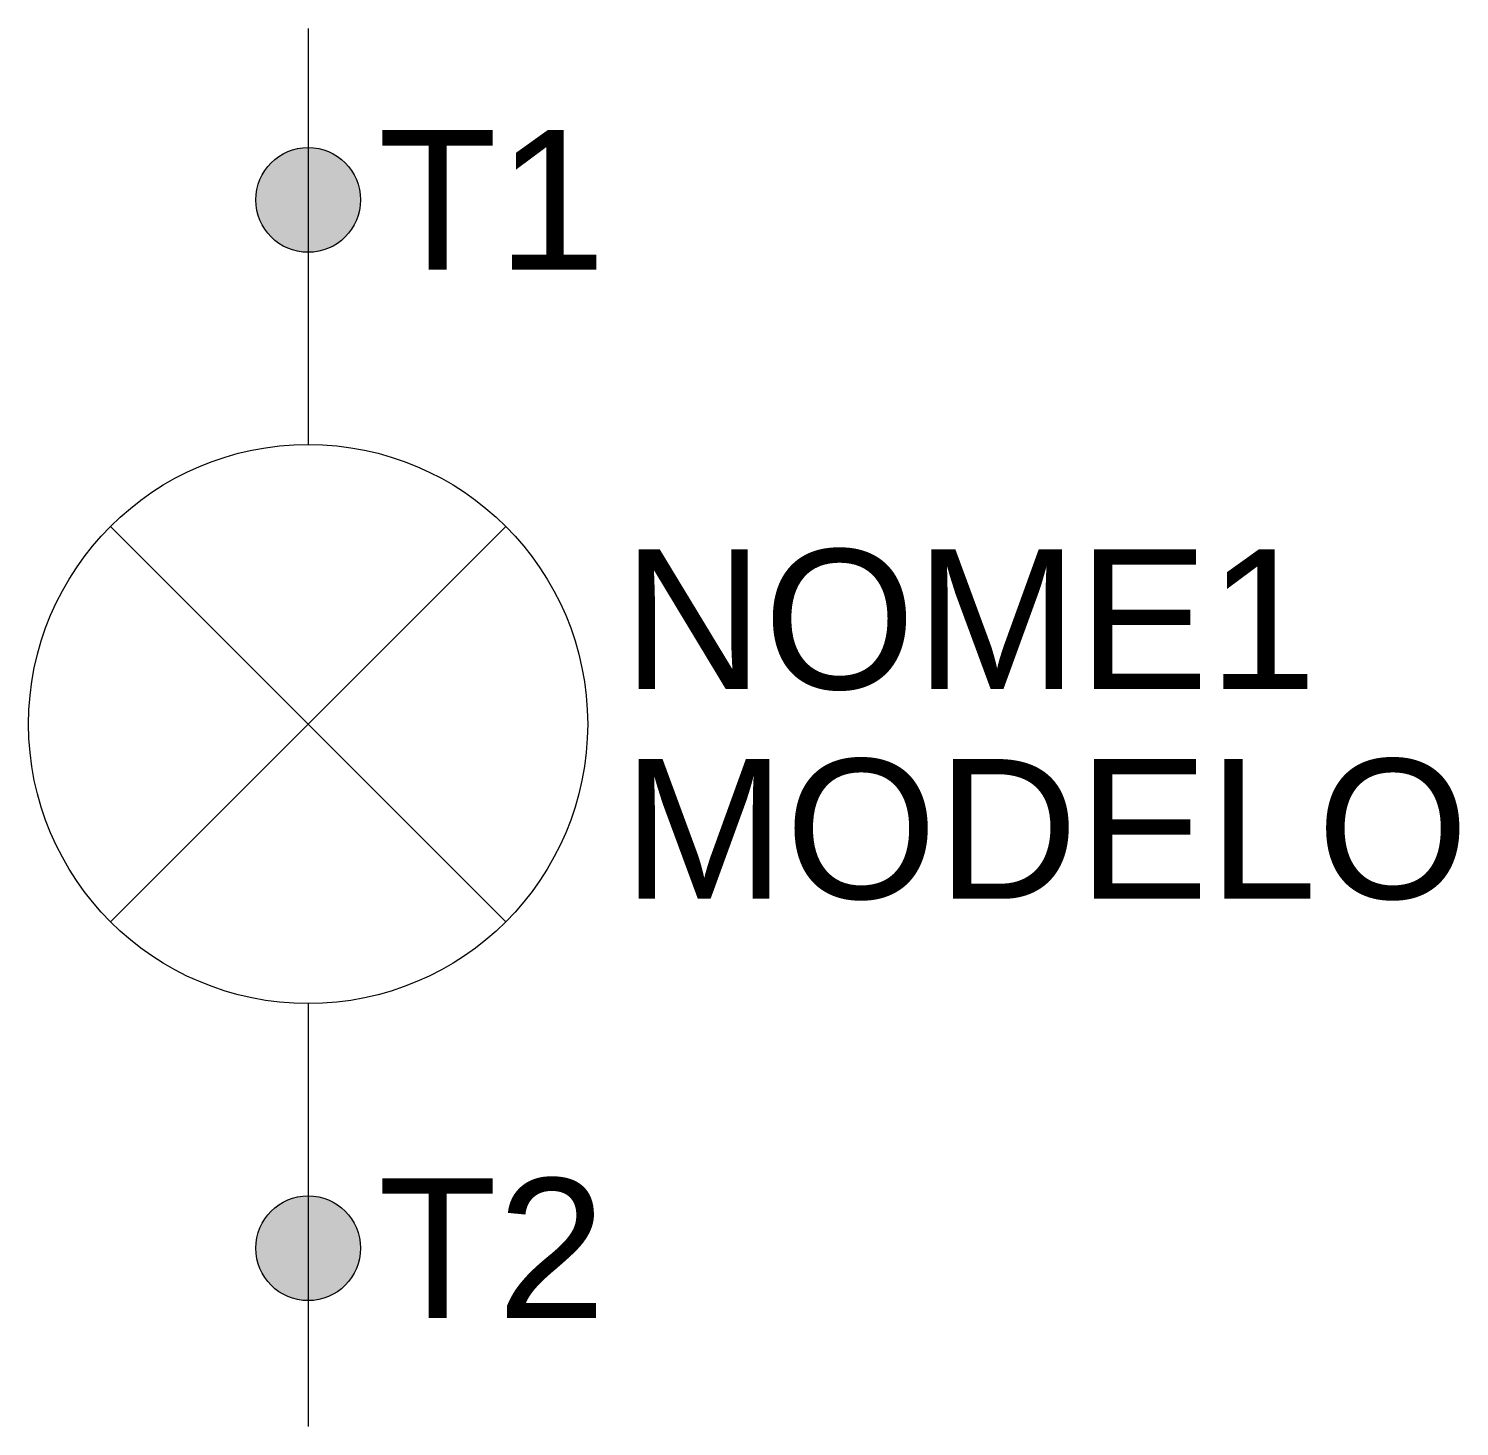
# Model space of a CAD drawing. Header units: millimetres. Extents: x -4 to 16.5, y -20 to 0.
import ezdxf
from ezdxf.enums import TextEntityAlignment as Align

# ---------------------------------------------------------------- set-up
doc = ezdxf.new("R2010")
doc.units = ezdxf.units.MM
doc.header["$LTSCALE"] = 10
doc.styles.add('GE STYLE', font='arial.ttf')

msp = doc.modelspace()

# ---------------------------------------------------------------- hatches: boundary and pattern name
h = msp.add_hatch(color=7)
edge = h.paths.add_edge_path()
edge.add_arc((0, -17.451), 0.75, 0, 360)
edge = h.paths.add_edge_path()
edge.add_arc((0, -2.451), 0.75, 0, 360)

# ---------------------------------------------------------------- linework, layer by layer
at = {"color": 7}
for p, q in [((0, 0), (0, -5.951)), ((-2.828, -12.78), (2.828, -7.123)), ((2.828, -12.78), (-2.828, -7.123)), ((0, -13.951), (0, -20))]:
    msp.add_line(p, q, dxfattribs=at)
for centre, radius in [((0, -2.451), 0.75), ((0, -9.951), 4), ((0, -17.451), 0.75)]:
    msp.add_circle(centre, radius, dxfattribs=at)

# ---------------------------------------------------------------- texts
at = {"color": 7, "lineweight": -3, "style": 'GE STYLE'}
for tag, p in [('T1', (1, -2.451)), ('NOME1', (4.5, -8.451)), ('MODELO', (4.5, -11.451)), ('T2', (1, -17.451))]:
    msp.add_attdef(tag, text='', height=2, dxfattribs=at).set_placement(p, align=Align.MIDDLE_LEFT)

doc.saveas('drawing.dxf')
